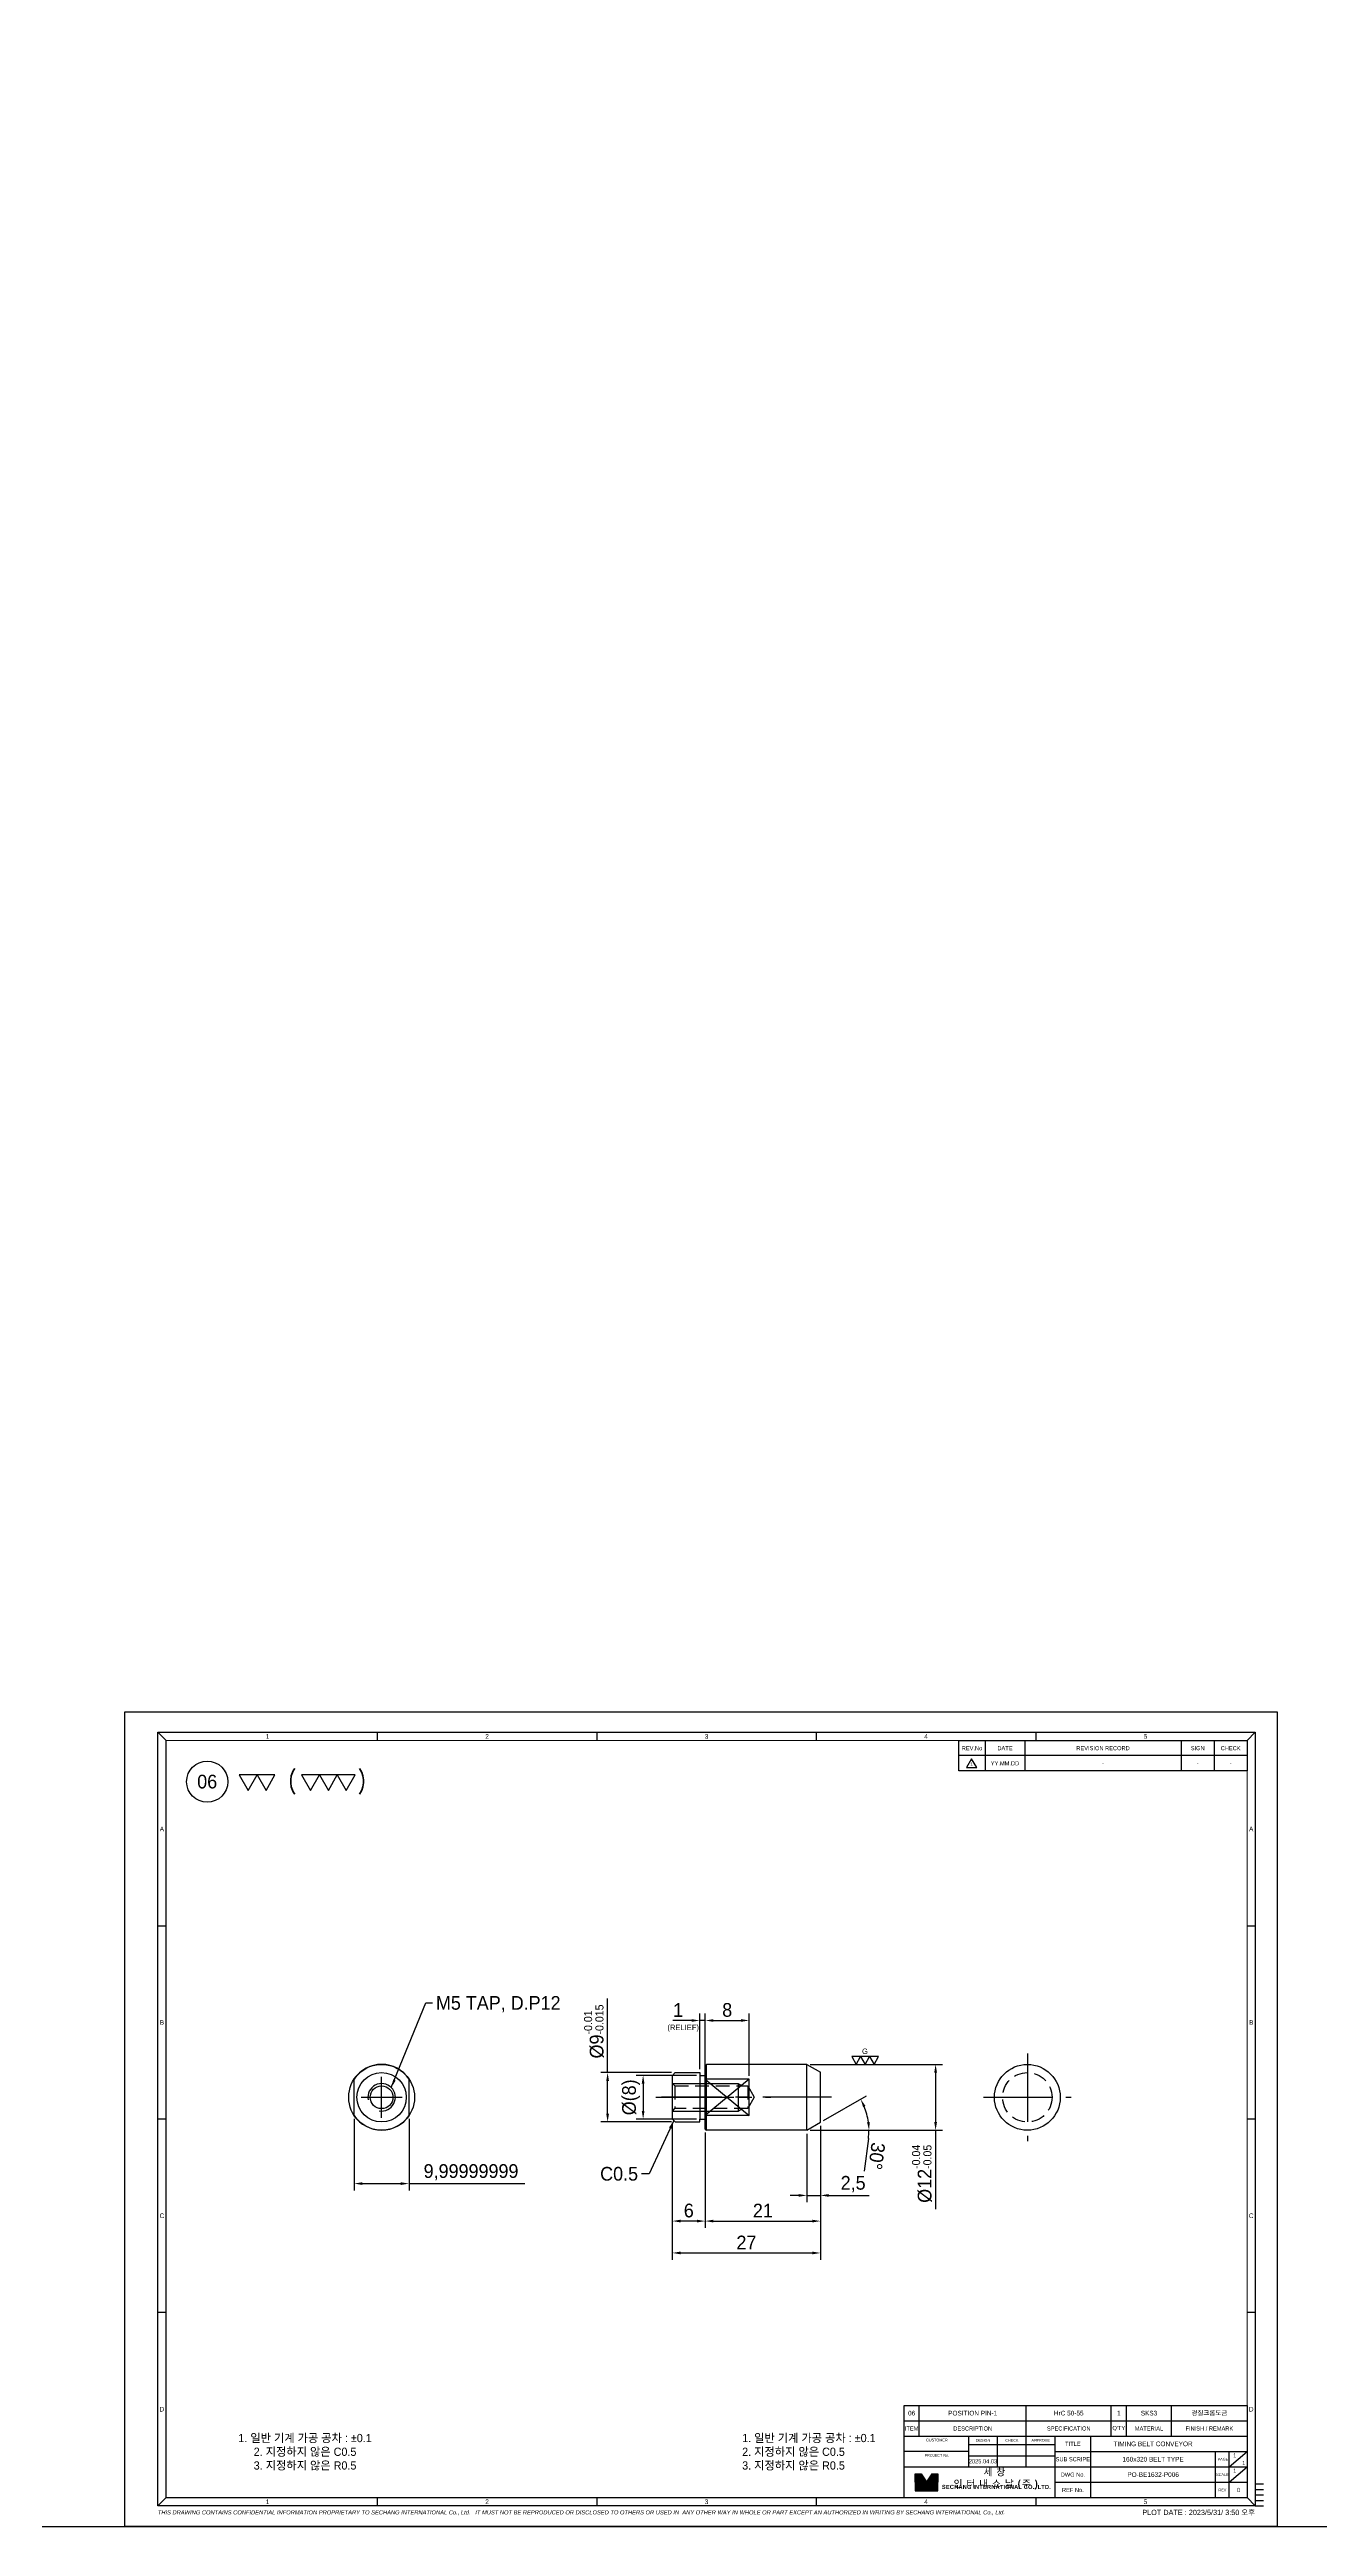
# Model space of a CAD drawing. Header units: inches. Extents: x 0 to 23821, y 0 to 11279.
# Drawn here: x 19229.6 to 19461, y 7287.6 to 7739.1 of the extents above; entities that cross this region are included whole.
import ezdxf
from ezdxf.enums import TextEntityAlignment as Align

# ---------------------------------------------------------------- set-up
doc = ezdxf.new("R2010")
doc.units = ezdxf.units.IN
doc.header["$LTSCALE"] = 10
doc.header["$MEASUREMENT"] = 0
for name, pattern in [('CENTER', [2, 1.25, -0.25, 0.25, -0.25]), ('HIDDEN', [0.375, 0.25, -0.125]), ('PHANTOM', [2.5, 1.25, -0.25, 0.25, -0.25, 0.25, -0.25])]:
    doc.linetypes.add(name, pattern=pattern)
doc.layers.get('Defpoints').update_dxf_attribs({"color": 8})
for name, color, linetype in [('11', 1, 'CENTER'), ('22', 2, 'HIDDEN'), ('66', 6, 'PHANTOM'), ('A', 8, 'Continuous'), ('CENTER LINE', 1, 'CENTER'), ('HIDDEN LINE', 4, 'HIDDEN'), ('T', 3, 'Continuous'), ('THIN LINE', 3, 'Continuous')]:
    doc.layers.add(name, color=color, linetype=linetype)
doc.styles.add('ROMANS', font='romans.shx', dxfattribs={"width": 0.9, "bigfont": 'whgtxt.shx'})
doc.styles.add('SCI', font='')
doc.styles.get('SCI').set_extended_font_data('Gulim')
doc.dimstyles.new('SCH', dxfattribs={"dimtxt": 2.5, "dimasz": 2, "dimexe": 1.25, "dimexo": 0.625, "dimtad": 1, "dimdec": 8, "dimtxsty": 'SCI', "dimcen": 2.5, "dimclrd": 4, "dimclre": 4, "dimclrt": 7, "dimadec": 8, "dimazin": 2, "dimtfac": 1, "dimtdec": 8, "dimtmove": 0, "dimatfit": 3, "dimfxl": 1, "dimarcsym": 0})

# ---------------------------------------------------------------- blocks, each defined once
blk = doc.blocks.new('A$C5b8731fd')
for p, q in [((0, 0), (-2.3, -3.9)), ((2.3, -3.9), (0, 0)), ((-2.3, -3.9), (2.3, -3.9))]:
    blk.add_line(p, q)
blk = doc.blocks.new('*U638')
at = {"color": 2}
for points in [[(0, 0), (1.5, 2.6), (-1.5, 2.6)], [(3, 0), (4.5, 2.6), (1.5, 2.6)], [(10.49, 0), (11.99, 2.6), (8.99, 2.6)], [(13.49, 0), (14.99, 2.6), (11.99, 2.6)], [(16.49, 0), (17.99, 2.6), (14.99, 2.6)]]:
    blk.add_lwpolyline(points, close=True, dxfattribs=at)
at = {"color": 2, "style": 'ROMANS', "width": 0.8}
for s, p in [('(', (7.45, 1.73)), (')', (19.11, 1.73))]:
    blk.add_text(s, height=2.84, dxfattribs=at).set_placement(p, align=Align.MIDDLE_CENTER)
blk = doc.blocks.new('SECHANG TITLE')
h = blk.add_hatch(color=162)
h.dxf.hatch_style = 1
h.paths.add_polyline_path([(6.08, -25.11), (4.21, -25.11), (4.21, -27.9), (7.94, -27.9)])
h.paths.add_polyline_path([(12.06, -25.11), (10.19, -25.11), (8.33, -27.9), (12.06, -27.9)])
h.paths.add_polyline_path([(12.06, -28.1), (4.21, -28.1), (4.21, -30.89), (12.06, -30.89)])
at = {"color": 3}
for p, q in [((125, 0), (125, -33.6)), ((0, -5.6), (125, -5.6)), ((0, -33.6), (0, -5.6)), ((5.5, -11.2), (5.5, -5.6)), ((44.5, -22.4), (44.5, -5.6)), ((75.5, -11.2), (75.5, -5.6)), ((81, -11.2), (81, -5.6)), ((97.5, -11.2), (97.5, -5.6)), ((0, -11.2), (125, -11.2)), ((23.5, -16.8), (0, -16.8)), ((23.5, -11.2), (23.5, -22.4)), ((23.5, -14.2), (55, -14.2)), ((34, -22.4), (34, -11.2)), ((55, -33.6), (55, -11.2)), ((55, -16.8), (125, -16.8)), ((68, -33.6), (68, -11.2)), ((113.5, -33.6), (113.5, -16.8)), ((118.5, -22.4), (125, -16.8)), ((118.5, -33.6), (118.5, -16.8)), ((0, -22.4), (125, -22.4)), ((23.5, -18.3), (55, -18.3)), ((118.5, -28), (125, -22.4)), ((0, -33.6), (125, -33.6)), ((55, -28), (125, -28))]:
    blk.add_line(p, q, dxfattribs=at)
for p, q in [((4, -28), (4, -24.9)), ((4, -24.9), (6.19, -24.9)), ((4.21, -27.9), (4.21, -25.11)), ((4.21, -25.11), (6.08, -25.11)), ((6.08, -25.11), (7.94, -27.9)), ((6.19, -24.9), (8.13, -27.81)), ((10.08, -24.9), (8.13, -27.81)), ((10.19, -25.11), (8.33, -27.9)), ((10.08, -24.9), (12.27, -24.9)), ((10.19, -25.11), (12.06, -25.11)), ((12.06, -25.11), (12.06, -27.9)), ((12.27, -24.9), (12.27, -28)), ((4, -28), (4, -31.1)), ((4, -31.1), (12.27, -31.1)), ((7.94, -27.9), (4.21, -27.9)), ((12.06, -28.1), (4.21, -28.1)), ((4.21, -28.1), (4.21, -30.89)), ((4.21, -30.89), (12.06, -30.89)), ((12.06, -27.9), (8.33, -27.9)), ((12.06, -30.89), (12.06, -28.1)), ((12.27, -31.1), (12.27, -28))]:
    blk.add_line(p, q)
at = {"attachment_point": 5, "style": 'SCI'}
for s, insert, char_height, width in [('ITEM', (2.75, -8.4), 1.5, 5.5), ('DESCRIPTION', (25, -8.4), 1.5, 39), ('SPECIFICATION', (60, -8.4), 1.5, 31), ("Q'TY", (78.25, -8.4), 1.5, 5.5), ('MATERIAL', (89.25, -8.4), 1.5, 16.5), ('FINISH / REMARK', (111.25, -8.4), 1.5, 27.5), (' PROJECT No.', (11.75, -18.2), 1, 23.5), (' CUSTOMER', (11.75, -12.6), 1, 23.5), ('DESIGN', (28.75, -12.7), 1, 10.5), ('CHECK', (39.25, -12.7), 1, 10.5), ('APPROVE', (49.75, -12.7), 1, 10.5), ('TITLE', (61.5, -14), 1.5, 13), ('{\\fGulim|b1|i0|c129|p50;\\T1.45;세창 인터내쇼날(주)}', (33.63, -26.75), 2.5, 38.7333), ('SUB SCRIPE', (61.5, -19.6), 1.5, 13), ('DWG No.', (61.5, -25.2), 1.5, 13), ('SCALE', (116, -25.2), 1, 5), (' PAGE', (116, -19.6), 1, 5), ('{\\fGulim|b1|i0|c129|p50;\\T1.05;SECHANG INTERNATIONAL CO., LTD.}', (33.63, -29.85), 1.5, 38.7333), ('REF No.', (61.5, -30.8), 1.5, 13), ('REV', (116, -30.8), 1, 5)]:
    blk.add_mtext(s, dxfattribs=dict(at, insert=insert, char_height=char_height, width=width))
blk = doc.blocks.new('SECHANG REV')
at = {"color": 7}
blk.add_line((-52.5, 0), (-52.5, 5.5), dxfattribs=at)
blk.add_line((52.5, 0), (-52.5, 0))
at = {"color": 3}
for p, q in [((-43, 5.5), (-43, 0)), ((-28.5, 5.5), (-28.5, 0)), ((28.5, 5.5), (28.5, 0)), ((40.5, 5.5), (40.5, 0)), ((52.5, 5.5), (52.5, 0))]:
    blk.add_line(p, q, dxfattribs=at)
blk = doc.blocks.new('SECHANG A3')
at = {"color": 2}
for p, q in [((-198, 289.5), (-195, 286.5)), ((-118, 289.5), (-118, 286.5)), ((-38, 289.5), (-38, 286.5)), ((42, 289.5), (42, 286.5)), ((122, 289.5), (122, 286.5)), ((202, 289.5), (199, 286.5)), ((-195, 10.5), (-198, 7.5)), ((-118, 10.5), (-118, 7.5)), ((-38, 10.5), (-38, 7.5)), ((42, 10.5), (42, 7.5)), ((122, 10.5), (122, 7.5)), ((199, 10.5), (202, 7.5))]:
    blk.add_line(p, q, dxfattribs=at)
at = {"color": 3}
blk.add_line((94, 286.5), (199, 286.5), dxfattribs=at)
for p, q in [((-198, 219), (-195, 219)), ((199, 219), (202, 219)), ((-195, 148.5), (-198, 148.5)), ((202, 148.5), (199, 148.5)), ((-195, 78), (-198, 78)), ((202, 78), (199, 78)), ((202, 15.5), (205, 15.5))]:
    blk.add_line(p, q)
at = {"color": 1}
blk.add_lwpolyline([(-210, 297), (210, 297), (210, 0), (-210, 0)], close=True, dxfattribs=at)
at = {"color": 2}
blk.add_lwpolyline([(-198, 289.5), (202, 289.5), (202, 7.5), (-198, 7.5)], close=True, dxfattribs=at)
at = {"const_width": 0.4}
blk.add_lwpolyline([(-195, 286.5), (199, 286.5), (199, 10.5), (-195, 10.5)], close=True, dxfattribs=at)
at = {"layer": '11', "ltscale": 5}
blk.add_line((202, 11.5), (205, 11.5), dxfattribs=at)
at = {"layer": '22', "ltscale": 5}
blk.add_line((202, 13.5), (205, 13.5), dxfattribs=at)
at = {"layer": '66', "ltscale": 3}
blk.add_line((202, 9.5), (205, 9.5), dxfattribs=at)
at = {"layer": 'T'}
blk.add_line((202, 7.5), (205, 7.5), dxfattribs=at)
for name, p in [('SECHANG REV', (146.5, 281)), ('SECHANG TITLE', (74, 44.1))]:
    blk.add_blockref(name, p)
at = {"linetype": 'Continuous', "style": 'SCI'}
blk.add_text('PLOT DATE : 2023/5/31/ 3:50 오후', height=1.92, dxfattribs=at).set_placement((201.86, 4.16), align=Align.RIGHT)
at = {"color": 2, "style": 'SCI'}
for s, insert, char_height, width, attachment_point in [('1', (-158, 288), 1.7, 80, 5), ('2', (-78, 288), 1.7, 80, 5), ('3', (2, 288), 1.7, 80, 5), ('4', (82, 288), 1.7, 80, 5), ('5', (162, 288), 1.7, 80, 5), ('A', (-196.5, 254.25), 1.7, 3, 5), ('A', (200.5, 254.25), 1.7, 3, 5), ('B', (-196.5, 183.75), 1.7, 3, 5), ('B', (200.5, 183.75), 1.7, 3, 5), ('C', (-196.5, 113.25), 1.7, 3, 5), ('C', (200.5, 113.25), 1.7, 3, 5), ('D', (-196.5, 42.75), 1.7, 3, 5), ('D', (200.5, 42.75), 1.7, 3, 5), ('1. 일반 기계 가공 공차 : ±0.1\\P2. 지정하지 않은 C0.5\\P3. 지정하지 않은 R0.5', (14.98, 27.07), 3, 83.5818, 4), ('TIMING BELT CONVEYOR', (164.75, 30.1), 1.7, 45.5, 5), ('2025.04.03', (102.75, 23.75), 1.5, 10.5, 5), ('\\pi1.42726;1', (195.75, 23.1), 1.5, 3.25, 4), ('1', (-158, 9), 1.7, 80, 5), ('2', (-78, 9), 1.7, 80, 5), ('3', (2, 9), 1.7, 80, 5), ('4', (82, 9), 1.7, 80, 5), ('5', (162, 9), 1.7, 80, 5)]:
    blk.add_mtext(s, dxfattribs=dict(at, insert=insert, char_height=char_height, width=width, attachment_point=attachment_point))
at = {"char_height": 1.5, "attachment_point": 5, "style": 'SCI'}
for s, insert, width in [('REV.No', (98.75, 283.7), 9.5), ('DATE', (110.75, 283.7), 14.5), ('REVISION RECORD', (146.5, 283.7), 57), ('SIGN', (181, 283.7), 12), ('CHECK', (193, 283.7), 12)]:
    blk.add_mtext(s, dxfattribs=dict(at, insert=insert, width=width))
at = {"color": 3, "insert": (-198, 5), "char_height": 1.5, "width": 400.0238, "attachment_point": 4, "style": 'SCI'}
blk.add_mtext('{\\fArial|b0|i1|c0|p34;THIS DRAWING CONTAINS CONFIDENTIAL INFORMATION PROPRIETARY TO SECHANG INTERNATIONAL Co., Ltd.   IT MUST NOT BE REPRODUCED OR DISCLOSED TO OTHERS OR USED IN  ANY OTHER WAY IN WHOLE OR PART EXCEPT AN AUTHORIZED IN WRITING BY SECHANG INTERNATIONAL Co., Ltd.  }', dxfattribs=at)
blk = doc.blocks.new('A$C22515e4a')
at = {"color": 3}
for p, q in [((0, 0), (125, 0)), ((0, -5.6), (0, 0)), ((5.5, -5.6), (5.5, 0)), ((44.5, -5.6), (44.5, 0)), ((75.5, -5.6), (75.5, 0)), ((81, -5.6), (81, 0)), ((97.5, -5.6), (97.5, 0)), ((125, 0), (125, -5.6))]:
    blk.add_line(p, q, dxfattribs=at)
blk = doc.blocks.new('MDTapSHM5 Dp12')
at = {"layer": '11'}
blk.add_line((-3, 0), (17.94, 0), dxfattribs=at)
at = {"layer": '22'}
for p, q in [((0.43, 2.07), (0, 2.5)), ((0.43, 2.07), (13.75, 2.07)), ((0.43, 2.07), (0.43, -2.07)), ((13.75, 2.07), (13.75, -2.07)), ((13.75, 2.07), (14.94, 0)), ((14.94, 0), (13.75, -2.07)), ((0, -2.5), (0.43, -2.07)), ((13.75, -2.07), (0.43, -2.07))]:
    blk.add_line(p, q, dxfattribs=at)
at = {"layer": 'T'}
for p, q in [((0, 2.5), (12, 2.5)), ((12, 2.5), (12.75, 2.07)), ((12, 2.5), (12, -2.5)), ((0, -2.5), (12, -2.5)), ((12, -2.5), (12.75, -2.07))]:
    blk.add_line(p, q, dxfattribs=at)
blk = doc.blocks.new('A$C44637812')
for p, q in [((0, 5.8), (0.2, 6)), ((0, -5.8), (0, 5.8)), ((18.5, 6), (0.2, 6)), ((18.5, 6), (21, 4.56)), ((21, -4.56), (21, 4.56)), ((-6, 4), (-5.5, 4.5)), ((-6, -4), (-6, 4)), ((-5.5, 4.5), (-1, 4.5)), ((-1, 4.5), (-1, 4)), ((-1, 4), (0, 4)), ((-1, 4), (-1, -4)), ((8, 3.32), (0, 3.32)), ((8, -3.32), (8, 3.32)), ((-5.5, -4.5), (-6, -4)), ((-5.5, -4.5), (-1, -4.5)), ((-1, -4.5), (-1, -4)), ((-1, -4), (0, -4)), ((8, -3.32), (0, -3.32)), ((0, -5.8), (0.2, -6)), ((18.5, -6), (0.2, -6)), ((18.5, -6), (21, -4.56))]:
    blk.add_line(p, q)
at = {"layer": '11'}
for p, q in [((23, 0), (-8, 0)), ((-7.3, 0), (6.79, 0))]:
    blk.add_line(p, q, dxfattribs=at)
at = {"layer": 'A'}
for p, q in [((0.2, -6), (0.2, 6)), ((18.5, -6), (18.5, 6)), ((8, 3.32), (0, -3.32)), ((0, 3.32), (8, -3.32))]:
    blk.add_line(p, q, dxfattribs=at)
at = {"layer": '11'}
blk.add_blockref('MDTapSHM5 Dp12', (-6, 0), dxfattribs=at)
blk = doc.blocks.new('A$C680d3a4f')
blk.add_circle((0, 0), 6)
at = {"layer": 'CENTER LINE'}
for p, q in [((0, 8), (0, -8)), ((-8, 0), (8, 0))]:
    blk.add_line(p, q, dxfattribs=at)
at = {"layer": 'HIDDEN LINE'}
blk.add_circle((0, 0), 4.5, dxfattribs=at)
blk = doc.blocks.new('SMTAPM5', base_point=(1614.75, 1983.9))
at = {"color": 7, "linetype": 'Continuous'}
blk.add_circle((1614.75, 1983.9), 2.07, dxfattribs=at)
at = {"layer": 'CENTER LINE', "ltscale": 1.125}
for p, q in [((1614.75, 1980.15), (1614.75, 1987.65)), ((1611, 1983.9), (1618.5, 1983.9))]:
    blk.add_line(p, q, dxfattribs=at)
at = {"layer": 'THIN LINE', "linetype": 'Continuous'}
blk.add_arc((1614.75, 1983.9), 2.5, 260.0082, 189.9928, dxfattribs=at)
blk = doc.blocks.new('A$C742edbf0')
for p, q in [((-5, -3.32), (-5, 3.32)), ((5, -3.32), (5, 3.32))]:
    blk.add_line(p, q)
for radius in [6, 4.5]:
    blk.add_circle((0, 0), radius)
for start, end in [(33.5573, 146.4427), (213.5573, 326.4427)]:
    blk.add_arc((0, 0), 6, start, end)
blk.add_blockref('SMTAPM5', (0, 0))
blk = doc.blocks.new('*D1798')
at = {"color": 4, "lineweight": -2, "transparency": 16777216}
for p, q in [((19285.14, 7361.91), (19285.14, 7348.87)), ((19295.14, 7361.91), (19295.14, 7348.87)), ((19286.64, 7350.12), (19293.64, 7350.12)), ((19295.14, 7350.12), (19316.24, 7350.12))]:
    blk.add_line(p, q, dxfattribs=at)
at = {"color": 4, "transparency": 16777216}
for points in [[(19286.64, 7350.37), (19286.64, 7349.87), (19285.14, 7350.12)], [(19293.64, 7350.37), (19293.64, 7349.87), (19295.14, 7350.12)]]:
    blk.add_solid(points, dxfattribs=at)
at = {"layer": 'Defpoints', "color": 0, "transparency": 16777216}
for p in [(19285.14, 7362.53), (19295.14, 7362.53), (19295.14, 7350.12)]:
    blk.add_point(p, dxfattribs=at)
at = {"color": 7, "transparency": 16777216, "insert": (19306.44, 7352.18), "char_height": 2.5, "attachment_point": 5, "style": 'SCI'}
blk.add_mtext('9,99999999', dxfattribs=at)
blk = doc.blocks.new('*D1799')
at = {"color": 4, "lineweight": -2, "transparency": 16777216}
for p, q in [((19368.25, 7371.85), (19392.35, 7371.85)), ((19391.1, 7370.35), (19391.1, 7361.35)), ((19368.25, 7359.85), (19392.35, 7359.85)), ((19391.1, 7359.85), (19391.1, 7345.47))]:
    blk.add_line(p, q, dxfattribs=at)
at = {"color": 4, "transparency": 16777216}
for points in [[(19390.85, 7370.35), (19391.35, 7370.35), (19391.1, 7371.85)], [(19390.85, 7361.35), (19391.35, 7361.35), (19391.1, 7359.85)]]:
    blk.add_solid(points, dxfattribs=at)
at = {"layer": 'Defpoints', "color": 0, "transparency": 16777216}
for p in [(19367.62, 7371.85), (19367.62, 7359.85), (19391.1, 7359.85)]:
    blk.add_point(p, dxfattribs=at)
at = {"color": 7, "transparency": 16777216, "insert": (19388.62, 7351.91), "char_height": 2.5, "attachment_point": 5, "rotation": 90, "style": 'SCI'}
blk.add_mtext('%%c12{\\H0.59x;\\S-0.04^ -0.05;}', dxfattribs=at)
blk = doc.blocks.new('*D1800')
at = {"color": 4, "lineweight": -2, "transparency": 16777216}
for p, q in [((19370.66, 7361.61), (19378.52, 7366.14)), ((19368.25, 7359.85), (19380.21, 7359.85)), ((19378.86, 7358.35), (19378.06, 7352.4))]:
    blk.add_line(p, q, dxfattribs=at)
for start, end in [(7.5892, 22.4108), (352.4108, 0)]:
    blk.add_arc((19367.62, 7359.85), 11.33, start, end, dxfattribs=at)
at = {"color": 4, "transparency": 16777216}
for points in [[(19377.88, 7364.06), (19378.32, 7364.28), (19377.44, 7365.52)], [(19379.11, 7361.36), (19378.61, 7361.33), (19378.96, 7359.85)]]:
    blk.add_solid(points, dxfattribs=at)
at = {"layer": 'Defpoints', "color": 0, "transparency": 16777216}
for p in [(19378.27, 7363.73), (19349.32, 7359.85), (19367.62, 7359.85), (19367.62, 7359.85), (19370.12, 7361.29)]:
    blk.add_point(p, dxfattribs=at)
at = {"color": 7, "transparency": 16777216, "insert": (19380.35, 7355.13), "char_height": 2.5, "attachment_point": 5, "rotation": 262.4108, "style": 'SCI'}
blk.add_mtext('30°', dxfattribs=at)
blk = doc.blocks.new('*D1801')
at = {"color": 4, "lineweight": -2, "transparency": 16777216}
for p, q in [((19367.62, 7359.22), (19367.62, 7346.72)), ((19370.12, 7360.67), (19370.12, 7346.72)), ((19366.12, 7347.97), (19364.62, 7347.97)), ((19367.62, 7347.97), (19370.12, 7347.97)), ((19371.62, 7347.97), (19379.02, 7347.97))]:
    blk.add_line(p, q, dxfattribs=at)
at = {"color": 4, "transparency": 16777216}
for points in [[(19366.12, 7348.22), (19366.12, 7347.72), (19367.62, 7347.97)], [(19371.62, 7348.22), (19371.62, 7347.72), (19370.12, 7347.97)]]:
    blk.add_solid(points, dxfattribs=at)
at = {"layer": 'Defpoints', "color": 0, "transparency": 16777216}
for p in [(19367.62, 7359.85), (19370.12, 7361.29), (19370.12, 7347.97)]:
    blk.add_point(p, dxfattribs=at)
at = {"color": 7, "transparency": 16777216, "insert": (19376.07, 7350.03), "char_height": 2.5, "attachment_point": 5, "style": 'SCI'}
blk.add_mtext('2,5', dxfattribs=at)
blk = doc.blocks.new('*D1802')
at = {"color": 4, "lineweight": -2, "transparency": 16777216}
for p, q in [((19349.12, 7359.42), (19349.12, 7342.04)), ((19370.12, 7360.67), (19370.12, 7342.04)), ((19350.62, 7343.29), (19368.62, 7343.29))]:
    blk.add_line(p, q, dxfattribs=at)
at = {"color": 4, "transparency": 16777216}
for points in [[(19350.62, 7343.54), (19350.62, 7343.04), (19349.12, 7343.29)], [(19368.62, 7343.54), (19368.62, 7343.04), (19370.12, 7343.29)]]:
    blk.add_solid(points, dxfattribs=at)
at = {"layer": 'Defpoints', "color": 0, "transparency": 16777216}
for p in [(19349.12, 7360.05), (19370.12, 7361.29), (19370.12, 7343.29)]:
    blk.add_point(p, dxfattribs=at)
at = {"color": 7, "transparency": 16777216, "insert": (19359.62, 7345.2), "char_height": 2.5, "attachment_point": 5, "style": 'SCI'}
blk.add_mtext('21', dxfattribs=at)
blk = doc.blocks.new('*D1803')
at = {"color": 4, "lineweight": -2, "transparency": 16777216}
for p, q in [((19343.12, 7361.22), (19343.12, 7342.04)), ((19349.12, 7359.42), (19349.12, 7342.04)), ((19347.62, 7343.29), (19344.62, 7343.29))]:
    blk.add_line(p, q, dxfattribs=at)
at = {"color": 4, "transparency": 16777216}
for points in [[(19344.62, 7343.54), (19344.62, 7343.04), (19343.12, 7343.29)], [(19347.62, 7343.54), (19347.62, 7343.04), (19349.12, 7343.29)]]:
    blk.add_solid(points, dxfattribs=at)
at = {"layer": 'Defpoints', "color": 0, "transparency": 16777216}
for p in [(19343.12, 7361.85), (19349.12, 7360.05), (19343.12, 7343.29)]:
    blk.add_point(p, dxfattribs=at)
at = {"color": 7, "transparency": 16777216, "insert": (19346.12, 7345.2), "char_height": 2.5, "attachment_point": 5, "style": 'SCI'}
blk.add_mtext('6', dxfattribs=at)
blk = doc.blocks.new('*D1804')
at = {"color": 4, "lineweight": -2, "transparency": 16777216}
for p, q in [((19343.12, 7361.22), (19343.12, 7336.23)), ((19370.12, 7360.67), (19370.12, 7336.23)), ((19344.62, 7337.48), (19368.62, 7337.48))]:
    blk.add_line(p, q, dxfattribs=at)
at = {"color": 4, "transparency": 16777216}
for points in [[(19344.62, 7337.73), (19344.62, 7337.23), (19343.12, 7337.48)], [(19368.62, 7337.73), (19368.62, 7337.23), (19370.12, 7337.48)]]:
    blk.add_solid(points, dxfattribs=at)
at = {"layer": 'Defpoints', "color": 0, "transparency": 16777216}
for p in [(19343.12, 7361.85), (19370.12, 7361.29), (19370.12, 7337.48)]:
    blk.add_point(p, dxfattribs=at)
at = {"color": 7, "transparency": 16777216, "insert": (19356.62, 7339.39), "char_height": 2.5, "attachment_point": 5, "style": 'SCI'}
blk.add_mtext('27', dxfattribs=at)
blk = doc.blocks.new('*D1805')
at = {"color": 4, "lineweight": -2, "transparency": 16777216}
for p, q in [((19347.5, 7369.85), (19336.55, 7369.85)), ((19337.8, 7368.35), (19337.8, 7363.35)), ((19347.5, 7361.85), (19336.55, 7361.85))]:
    blk.add_line(p, q, dxfattribs=at)
at = {"color": 4, "transparency": 16777216}
for points in [[(19337.55, 7368.35), (19338.05, 7368.35), (19337.8, 7369.85)], [(19337.55, 7363.35), (19338.05, 7363.35), (19337.8, 7361.85)]]:
    blk.add_solid(points, dxfattribs=at)
at = {"layer": 'Defpoints', "color": 0, "transparency": 16777216}
for p in [(19348.12, 7369.85), (19337.8, 7361.85), (19348.12, 7361.85)]:
    blk.add_point(p, dxfattribs=at)
at = {"color": 7, "transparency": 16777216, "insert": (19335.6, 7365.85), "char_height": 2.5, "attachment_point": 5, "rotation": 90, "style": 'SCI'}
blk.add_mtext('%%c(8)', dxfattribs=at)
blk = doc.blocks.new('*D1806')
at = {"color": 4, "lineweight": -2, "transparency": 16777216}
for p, q in [((19331.33, 7370.35), (19331.33, 7383.85)), ((19343, 7370.35), (19330.08, 7370.35)), ((19331.33, 7362.85), (19331.33, 7368.85)), ((19343, 7361.35), (19330.08, 7361.35))]:
    blk.add_line(p, q, dxfattribs=at)
at = {"color": 4, "transparency": 16777216}
for points in [[(19331.08, 7368.85), (19331.58, 7368.85), (19331.33, 7370.35)], [(19331.08, 7362.85), (19331.58, 7362.85), (19331.33, 7361.35)]]:
    blk.add_solid(points, dxfattribs=at)
at = {"layer": 'Defpoints', "color": 0, "transparency": 16777216}
for p in [(19331.33, 7370.35), (19343.62, 7370.35), (19343.62, 7361.35)]:
    blk.add_point(p, dxfattribs=at)
at = {"color": 7, "transparency": 16777216, "insert": (19328.85, 7377.85), "char_height": 2.5, "attachment_point": 5, "rotation": 90, "style": 'SCI'}
blk.add_mtext('%%c9{\\H0.59x;\\S-0.01^ -0.015;}', dxfattribs=at)
blk = doc.blocks.new('*U637')
at = {"color": 2}
for points in [[(0, 0), (1.5, 2.6), (-1.5, 2.6)], [(3, 0), (4.5, 2.6), (1.5, 2.6)], [(6, 0), (7.5, 2.6), (4.5, 2.6)]]:
    blk.add_lwpolyline(points, close=True, dxfattribs=at)
blk = doc.blocks.new('*D1807')
at = {"color": 4, "lineweight": -2, "transparency": 16777216}
for p, q in [((19346.62, 7379.85), (19343.21, 7379.85)), ((19348.12, 7370.97), (19348.12, 7381.1)), ((19349.12, 7379.85), (19348.12, 7379.85)), ((19349.12, 7370.47), (19349.12, 7381.1)), ((19350.62, 7379.85), (19352.12, 7379.85))]:
    blk.add_line(p, q, dxfattribs=at)
at = {"color": 4, "transparency": 16777216}
for points in [[(19346.62, 7380.1), (19346.62, 7379.6), (19348.12, 7379.85)], [(19350.62, 7380.1), (19350.62, 7379.6), (19349.12, 7379.85)]]:
    blk.add_solid(points, dxfattribs=at)
at = {"layer": 'Defpoints', "color": 0, "transparency": 16777216}
for p in [(19348.12, 7379.85), (19348.12, 7370.35), (19349.12, 7369.85)]:
    blk.add_point(p, dxfattribs=at)
at = {"color": 7, "transparency": 16777216, "insert": (19344.17, 7381.76), "char_height": 2.5, "attachment_point": 5, "style": 'SCI'}
blk.add_mtext('1', dxfattribs=at)
blk = doc.blocks.new('*D1808')
at = {"color": 4, "lineweight": -2, "transparency": 16777216}
for p, q in [((19349.12, 7372.27), (19349.12, 7381.1)), ((19350.62, 7379.85), (19355.62, 7379.85)), ((19357.12, 7369.79), (19357.12, 7381.1))]:
    blk.add_line(p, q, dxfattribs=at)
at = {"color": 4, "transparency": 16777216}
for points in [[(19350.62, 7380.1), (19350.62, 7379.6), (19349.12, 7379.85)], [(19355.62, 7380.1), (19355.62, 7379.6), (19357.12, 7379.85)]]:
    blk.add_solid(points, dxfattribs=at)
at = {"layer": 'Defpoints', "color": 0, "transparency": 16777216}
for p in [(19357.12, 7379.85), (19349.12, 7371.65), (19357.12, 7369.17)]:
    blk.add_point(p, dxfattribs=at)
at = {"color": 7, "transparency": 16777216, "insert": (19353.12, 7381.76), "char_height": 2.5, "attachment_point": 5, "style": 'SCI'}
blk.add_mtext('8', dxfattribs=at)

msp = doc.modelspace()

# ---------------------------------------------------------------- linework, layer by layer
msp.add_lwpolyline([(16750, 7287.62955634), (20882.55034355, 7287.62955634), (20882.55034355, 8190.5429366), (16750, 8190.5429366)], close=True)
msp.add_circle((19258.35857575, 7423.37955634), 3.75)

# ---------------------------------------------------------------- block references
for name, p, xscale, yscale, zscale in [('SECHANG A3', (19348.35857575, 7287.62955634), 0.5, 0.5, 0.5), ('SECHANG REV', (19421.60857575, 7425.37955634), 0.5, 0.5, 0.5), ('A$C5b8731fd', (19397.6630949, 7427.5459564), 0.3999999999999999, 0.3999999999999999, 0.3999999999999999), ('*U638', (19265.82967449, 7421.79058534), 1.083333333333445, 1.083333333333445, 1.083333333333445), ('*U637', (19376.62138248, 7371.84959379), 0.5416666666667226, 0.5416666666667226, 0.5416666666667226), ('A$C22515e4a', (19385.35857575, 7309.67955634), 0.5, 0.5, 0.5)]:
    msp.add_blockref(name, p, dxfattribs=dict(xscale=xscale, yscale=yscale, zscale=zscale))
for name, p in [('A$C680d3a4f', (19407.81790252, 7365.84959379)), ('A$C742edbf0', (19290.14488199, 7365.84959379)), ('A$C44637812', (19349.1226751, 7365.84959379))]:
    msp.add_blockref(name, p)

# ---------------------------------------------------------------- texts
at = {"attachment_point": 5, "style": 'SCI'}
for s, insert, char_height, width in [('{\\fGulim|b0|i0|c129|p50;1}', (19397.6630949, 7426.5708417), 0.6, 1.8015447416), ('YY.MM.DD', (19403.73357575, 7426.72955634), 0.75, 7.25), ('-', (19421.60857575, 7426.72955634), 0.75, 28.5), ('-', (19438.85857575, 7426.72955634), 0.75, 6), ('-', (19444.85857575, 7426.72955634), 0.75, 6)]:
    msp.add_mtext(s, dxfattribs=dict(at, insert=insert, char_height=char_height, width=width))
at = {"color": 2, "style": 'SCI'}
for s, insert, char_height, width, attachment_point in [('06', (19258.35857575, 7423.37955634), 2.5, 7.5, 5), ('1. 일반 기계 가공 공차 : ±0.1\\P2. 지정하지 않은 C0.5\\P3. 지정하지 않은 R0.5', (19276.19160934, 7301.16515791), 1.5, 41.7909183144, 5), ('06', (19386.73357575, 7308.27955634), 0.85, 2.75, 5), ('POSITION PIN-1', (19397.85857575, 7308.27955634), 0.85, 19.5, 5), ('HrC 50-55', (19415.35857575, 7308.27955634), 0.85, 15.5, 5), ('1', (19424.48357575, 7308.27955634), 0.85, 2.75, 5), ('SKS3', (19429.98357575, 7308.27955634), 0.85, 8.25, 5), ('경질크롬도금', (19440.98357575, 7308.27955634), 0.85, 13.75, 5), ('160x320 BELT TYPE', (19430.73357575, 7299.87955634), 0.85, 22.75, 5), ('\\pi0.71363;1', (19444.60857575, 7300.57955634), 0.75, 1.625, 4), ('PO-BE1632-P006', (19430.73357575, 7297.07955634), 0.85, 22.75, 5), ('\\pi0.71363;1', (19444.60857575, 7297.77955634), 0.75, 1.625, 4), ('\\pi1.39431;0', (19444.60857575, 7294.27955634), 0.75, 3.25, 4)]:
    msp.add_mtext(s, dxfattribs=dict(at, insert=insert, char_height=char_height, width=width, attachment_point=attachment_point))
at = {"color": 7, "style": 'SCI'}
for s, insert, char_height, attachment_point in [('M5 TAP, D.P12', (19300.0380038, 7384.30751754), 2.5, 1), ('(RELIEF)', (19342.22676925, 7379.09353188), 1, 1), ('C0.5', (19336.87606312, 7350.62906157), 2.5, 9)]:
    msp.add_mtext(s, dxfattribs=dict(at, insert=insert, char_height=char_height, attachment_point=attachment_point))
at = {"color": 2, "insert": (19378.22334521, 7374.23066027), "char_height": 1, "attachment_point": 5, "style": 'SCI'}
msp.add_mtext('G', dxfattribs=at)

# ---------------------------------------------------------------- dimensions: what is measured, and where the dimension line sits
for base, p1, p2, text, picture, middle in [((19331.3293672486, 7370.3495937916), (19343.6226751031, 7361.3495937916), (19343.6226751031, 7370.3495937916), '%%c<>{\\H0.59x;\\S-0.01^ -0.015;}', '*D1806', (19328.849079854, 7377.849993259)), ((19337.8001686521, 7361.8495937917), (19348.1226751031, 7369.8495937916), (19348.1226751031, 7361.8495937917), '%%c(<>)', '*D1805', (19335.6022658558, 7365.8495937917)), ((19391.0968759073, 7359.8495937916), (19367.6226751031, 7371.8495937916), (19367.6226751031, 7359.8495937916), '%%c<>{\\H0.59x;\\S-0.04^ -0.05;}', '*D1799', (19388.6195345846, 7351.9096304095))]:
    dim = msp.add_linear_dim(base=base, p1=p1, p2=p2, angle=90, text=text, dimstyle='SCH', override={"dimasz": 1.5})
    dim.commit()
    dim.dimension.update_dxf_attribs({"geometry": picture, "text_midpoint": middle})
for base, p1, p2, picture, middle in [((19348.1226751, 7379.8513659), (19349.1226751, 7369.84959379), (19348.1226751, 7370.34959379), '*D1807', (19344.16811452, 7381.76131929)), ((19357.1226751031, 7379.8513658967), (19349.1226751031, 7371.6495937917), (19357.1226751031, 7369.166218582), '*D1808', (19353.1226751031, 7381.7579903973)), ((19295.1448819838, 7350.1191862505), (19285.1448819904, 7362.5329690013), (19295.1448819838, 7362.5329689913), '*D1798', (19306.4426516243, 7352.1806043596)), ((19343.1226751031, 7343.2909324214), (19349.1226751031, 7360.0495937917), (19343.1226751031, 7361.8495937916), '*D1803', (19346.1226751031, 7345.1975569221)), ((19370.1226751031, 7337.4782918249), (19343.1226751031, 7361.8495937916), (19370.1226751031, 7361.2929694646), '*D1804', (19356.6226751031, 7339.386580773)), ((19370.1226751031, 7343.2909324214), (19349.1226751031, 7360.0495937917), (19370.1226751031, 7361.2929694646), '*D1802', (19359.6226751031, 7345.2008858169)), ((19370.1226751, 7347.96914802), (19367.6226751, 7359.84959379), (19370.1226751, 7361.29296946), '*D1801', (19376.06957923, 7350.03056613))]:
    dim = msp.add_linear_dim(base=base, p1=p1, p2=p2, dimstyle='SCH', override={"dimasz": 1.5})
    dim.commit()
    dim.dimension.update_dxf_attribs({"geometry": picture, "text_midpoint": middle})
dim = msp.add_angular_dim_2l(base=(19378.2719973118, 7363.7256300908), line1=((19367.6226751031, 7359.8495937916), (19370.1226751031, 7361.2929694646)), line2=((19367.6226751031, 7359.8495937916), (19349.3226751024, 7359.8495937916)), dimstyle='SCH', override={"dimasz": 1.5})
dim.commit()
dim.dimension.update_dxf_attribs({"geometry": '*D1800', "text_midpoint": (19380.3496510679, 7355.1255393)})

# ---------------------------------------------------------------- leaders
at = {"annotation_type": 0, "has_hookline": 1}
for points, hookline_direction, text_width in [([(19291.91263271, 7367.61737698), (19298.22612179, 7383.05751754), (19299.4130038, 7383.05751754)], 0, 23.6551265), ([(19343.3726751, 7361.59959379), (19338.87542981, 7351.87906157), (19337.50106312, 7351.87906157)], 1, 7.08388815)]:
    msp.add_leader(points, dimstyle='SCH', override={"dimasz": 1.5, "dimgap": 0.625, "dimtad": 0}, dxfattribs=dict(at, hookline_direction=hookline_direction, text_width=text_width))

doc.saveas('drawing.dxf')
